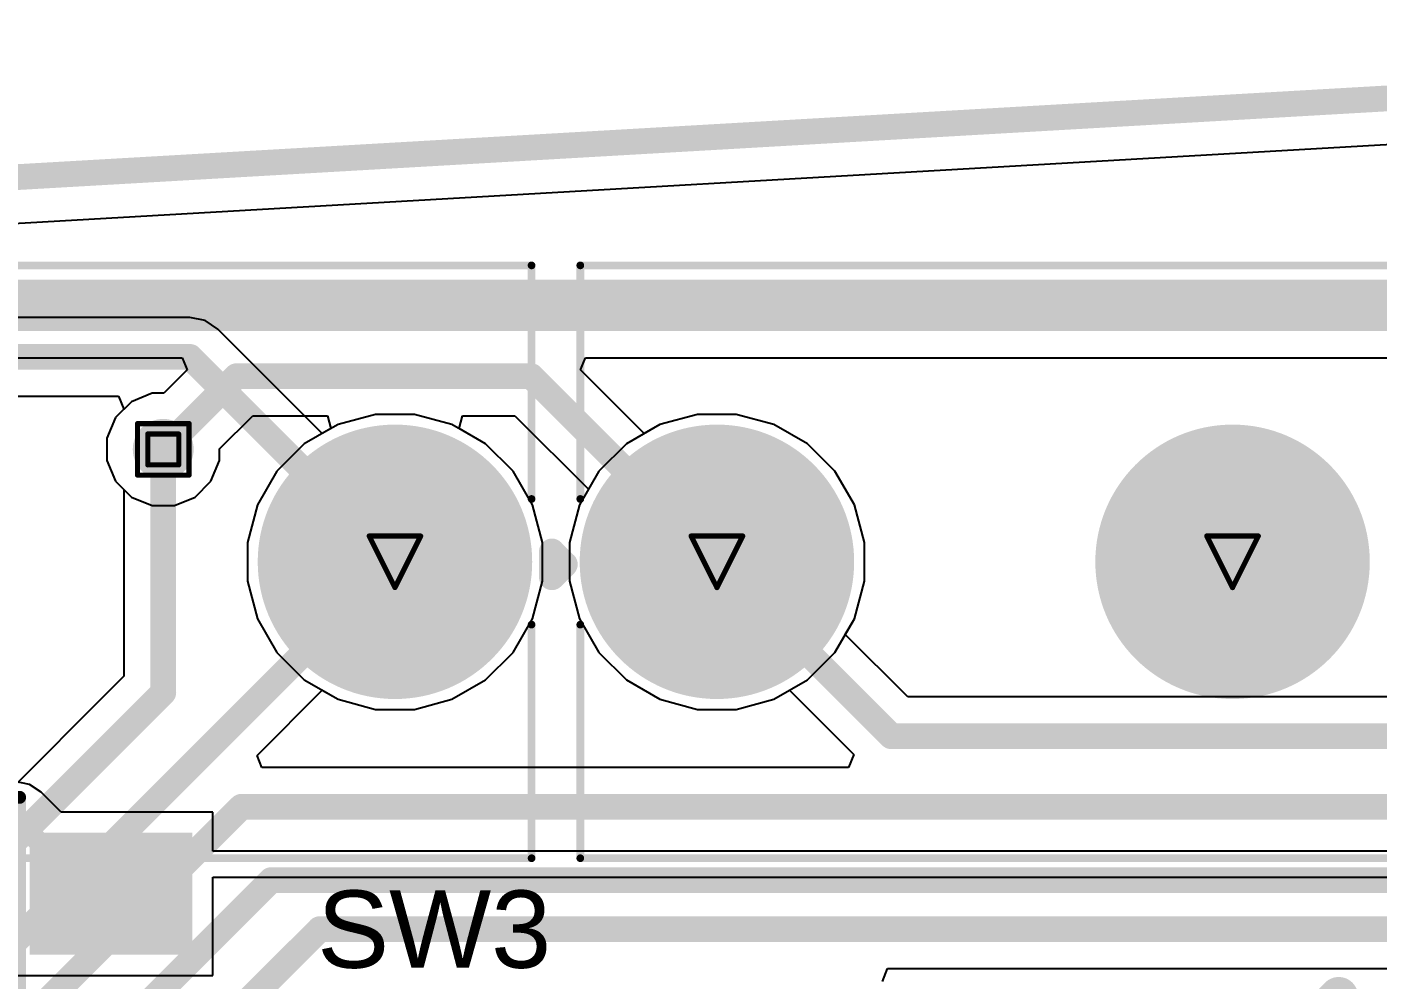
# Model space of a CAD drawing. Header units: inches. Extents: x 0 to 355, y -10 to 78.
# Drawn here: x 40.64 to 53.95, y 30.11 to 39.5 of the extents above; entities that cross this region are included whole.
import ezdxf

# ---------------------------------------------------------------- set-up
doc = ezdxf.new("R2010")
doc.units = ezdxf.units.IN
for name, color, linetype in [('Board Outline', 216, 'Continuous'), ('Bottom Layer', 5, 'Continuous'), ('Bottom Overlay', 54, 'Continuous'), ('Bottom Paste', 16, 'Continuous'), ('Bottom Solder', 6, 'Continuous'), ('Drill Drawing', 1, 'Continuous'), ('Multi-Layer', 9, 'Continuous'), ('Pad Holes', 156, 'Continuous'), ('Top Layer', 1, 'Continuous'), ('Top Overlay', 2, 'Continuous'), ('Top Solder', 216, 'Continuous'), ('Via Holes', 16, 'Continuous')]:
    doc.layers.add(name, color=color, linetype=linetype)
doc.styles.add('Arial', font='', dxfattribs={"height": 0.2})
doc.styles.get('Arial').set_extended_font_data('Arial')

# ---------------------------------------------------------------- blocks, each defined once
blk = doc.blocks.new('GT_TS090C_H031_L5_B_25')
at = {"layer": 'Bottom Layer'}
for points in [[(-4.75, 2.8), (-3.25, 2.8), (-3.25, 1.7), (-4.75, 1.7)], [(3.25, 2.8), (4.75, 2.8), (4.75, 1.7), (3.25, 1.7)], [(-4.75, -1.7), (-3.25, -1.7), (-3.25, -2.8), (-4.75, -2.8)], [(3.25, -1.7), (4.75, -1.7), (4.75, -2.8), (3.25, -2.8)]]:
    blk.add_hatch(color=5, dxfattribs=at).paths.add_polyline_path(points)
at = {"layer": 'Bottom Paste'}
for points in [[(-4.75, 2.8), (-3.25, 2.8), (-3.25, 1.7), (-4.75, 1.7)], [(3.25, 2.8), (4.75, 2.8), (4.75, 1.7), (3.25, 1.7)], [(-4.75, -1.7), (-3.25, -1.7), (-3.25, -2.8), (-4.75, -2.8)], [(3.25, -1.7), (4.75, -1.7), (4.75, -2.8), (3.25, -2.8)]]:
    blk.add_hatch(color=16, dxfattribs=at).paths.add_polyline_path(points)
at = {"layer": 'Bottom Solder'}
for points in [[(-4.801, 2.851), (-3.199, 2.851), (-3.199, 1.649), (-4.801, 1.649)], [(3.199, 2.851), (4.801, 2.851), (4.801, 1.649), (3.199, 1.649)], [(-4.801, -1.649), (-3.199, -1.649), (-3.199, -2.851), (-4.801, -2.851)], [(3.199, -1.649), (4.801, -1.649), (4.801, -2.851), (3.199, -2.851)]]:
    blk.add_hatch(color=6, dxfattribs=at).paths.add_polyline_path(points)
at = {"layer": 'Bottom Overlay'}
for points in [[(-3.1, 3.2, 0.127, 0.127, 0), (-3.1, -3.2, 0.127, 0.127, 0)], [(3, 3.2, 0.127, 0.127, 0), (-3.1, 3.2, 0.127, 0.127, 0)], [(3, 3.2, 0.127, 0.127, 0), (3, -3.2, 0.127, 0.127, 0)], [(3, -3.2, 0.127, 0.127, 0), (-3.1, -3.2, 0.127, 0.127, 0)]]:
    blk.add_lwpolyline(points, format="xyseb", dxfattribs=at)
for points in [[(-3.132, 3.2, 0.0635, 0.0635, 1), (-3.068, 3.2, 0.0635, 0.0635, 1)], [(-3.132, 3.2, 0.0635, 0.0635, 1), (-3.068, 3.2, 0.0635, 0.0635, 1)], [(2.968, 3.2, 0.0635, 0.0635, 1), (3.032, 3.2, 0.0635, 0.0635, 1)], [(2.968, 3.2, 0.0635, 0.0635, 1), (3.032, 3.2, 0.0635, 0.0635, 1)], [(1.3, 0, 0.254, 0.254, 1), (-1.3, 0, 0.254, 0.254, 1)], [(-1.363, 0, 0.127, 0.127, 1), (-1.236, 0, 0.127, 0.127, 1)], [(1.237, 0, 0.127, 0.127, 1), (1.364, 0, 0.127, 0.127, 1)], [(-3.132, -3.2, 0.0635, 0.0635, 1), (-3.068, -3.2, 0.0635, 0.0635, 1)], [(-3.132, -3.2, 0.0635, 0.0635, 1), (-3.068, -3.2, 0.0635, 0.0635, 1)], [(2.968, -3.2, 0.0635, 0.0635, 1), (3.032, -3.2, 0.0635, 0.0635, 1)], [(2.968, -3.2, 0.0635, 0.0635, 1), (3.032, -3.2, 0.0635, 0.0635, 1)]]:
    blk.add_lwpolyline(points, format="xyseb", close=True, dxfattribs=at)
blk = doc.blocks.new('KAILH_GM_8_0_28')
at = {"layer": 'Bottom Layer'}
h = blk.add_hatch(color=5, dxfattribs=at)
edge = h.paths.add_edge_path()
edge.add_arc((-5.08, 0), 1.25, 0, 360)
h = blk.add_hatch(color=5, dxfattribs=at)
edge = h.paths.add_edge_path()
edge.add_arc((0, 0), 1.25, 0, 360)
h = blk.add_hatch(color=5, dxfattribs=at)
edge = h.paths.add_edge_path()
edge.add_arc((5.08, 0), 1.25, 0, 360)
at = {"layer": 'Bottom Solder'}
h = blk.add_hatch(color=6, dxfattribs=at)
edge = h.paths.add_edge_path()
edge.add_arc((-5.08, 0), 1.352, 0, 360)
h = blk.add_hatch(color=6, dxfattribs=at)
edge = h.paths.add_edge_path()
edge.add_arc((0, 0), 1.352, 0, 360)
h = blk.add_hatch(color=6, dxfattribs=at)
edge = h.paths.add_edge_path()
edge.add_arc((5.08, 0), 1.352, 0, 360)
at = {"layer": 'Multi-Layer'}
h = blk.add_hatch(color=9, dxfattribs=at)
edge = h.paths.add_edge_path()
edge.add_arc((-5.08, 0), 1.25, 0, 360)
h = blk.add_hatch(color=9, dxfattribs=at)
edge = h.paths.add_edge_path()
edge.add_arc((0, 0), 1.25, 0, 360)
h = blk.add_hatch(color=9, dxfattribs=at)
edge = h.paths.add_edge_path()
edge.add_arc((5.08, 0), 1.25, 0, 360)
at = {"layer": 'Pad Holes'}
h = blk.add_hatch(color=7, dxfattribs=at)
edge = h.paths.add_edge_path()
edge.add_arc((-5.08, 0), 0.575, 0, 360)
h = blk.add_hatch(color=7, dxfattribs=at)
edge = h.paths.add_edge_path()
edge.add_arc((0, 0), 0.575, 0, 360)
h = blk.add_hatch(color=7, dxfattribs=at)
edge = h.paths.add_edge_path()
edge.add_arc((5.08, 0), 0.575, 0, 360)
at = {"layer": 'Top Layer'}
h = blk.add_hatch(color=1, dxfattribs=at)
edge = h.paths.add_edge_path()
edge.add_arc((-5.08, 0), 1.25, 0, 360)
h = blk.add_hatch(color=1, dxfattribs=at)
edge = h.paths.add_edge_path()
edge.add_arc((0, 0), 1.25, 0, 360)
h = blk.add_hatch(color=1, dxfattribs=at)
edge = h.paths.add_edge_path()
edge.add_arc((5.08, 0), 1.25, 0, 360)
at = {"layer": 'Top Solder'}
h = blk.add_hatch(color=216, dxfattribs=at)
edge = h.paths.add_edge_path()
edge.add_arc((-5.08, 0), 1.352, 0, 360)
h = blk.add_hatch(color=216, dxfattribs=at)
edge = h.paths.add_edge_path()
edge.add_arc((0, 0), 1.352, 0, 360)
h = blk.add_hatch(color=216, dxfattribs=at)
edge = h.paths.add_edge_path()
edge.add_arc((5.08, 0), 1.352, 0, 360)
at = {"layer": 'Top Overlay'}
for points in [[(-6.426, 0.619, 0.0762, 0.0762, 0), (-6.426, 2.921, 0.0762, 0.0762, 0)], [(-6.426, 2.921, 0.0762, 0.0762, 0), (6.426, 2.921, 0.0762, 0.0762, 0)], [(6.426, 0.619, 0.0762, 0.0762, 0), (6.426, 2.921, 0.0762, 0.0762, 0)], [(-6.706, 0.102, 0.254, 0.254, 0), (-6.579, -0.025, 0.254, 0.254, 0)], [(-6.706, -0.152, 0.254, 0.254, 0), (-6.706, 0.102, 0.254, 0.254, 0)], [(-6.706, -0.152, 0.254, 0.254, 0), (-6.579, -0.025, 0.254, 0.254, 0)], [(-6.426, -2.921, 0.0762, 0.0762, 0), (-6.426, -0.619, 0.0762, 0.0762, 0)], [(6.426, -2.921, 0.0762, 0.0762, 0), (6.426, -0.619, 0.0762, 0.0762, 0)], [(-6.426, -2.921, 0.0762, 0.0762, 0), (6.426, -2.921, 0.0762, 0.0762, 0)]]:
    blk.add_lwpolyline(points, format="xyseb", dxfattribs=at)
for points in [[(-6.445, 2.921, 0.0381, 0.0381, 1), (-6.407, 2.921, 0.0381, 0.0381, 1)], [(-6.445, 2.921, 0.0381, 0.0381, 1), (-6.407, 2.921, 0.0381, 0.0381, 1)], [(6.407, 2.921, 0.0381, 0.0381, 1), (6.445, 2.921, 0.0381, 0.0381, 1)], [(6.407, 2.921, 0.0381, 0.0381, 1), (6.445, 2.921, 0.0381, 0.0381, 1)], [(-6.445, 0.619, 0.0381, 0.0381, 1), (-6.407, 0.619, 0.0381, 0.0381, 1)], [(6.407, 0.619, 0.0381, 0.0381, 1), (6.445, 0.619, 0.0381, 0.0381, 1)], [(-6.769, 0.102, 0.127, 0.127, 1), (-6.642, 0.102, 0.127, 0.127, 1)], [(-6.769, 0.102, 0.127, 0.127, 1), (-6.642, 0.102, 0.127, 0.127, 1)], [(-6.642, -0.025, 0.127, 0.127, 1), (-6.515, -0.025, 0.127, 0.127, 1)], [(-6.642, -0.025, 0.127, 0.127, 1), (-6.515, -0.025, 0.127, 0.127, 1)], [(-6.769, -0.152, 0.127, 0.127, 1), (-6.642, -0.152, 0.127, 0.127, 1)], [(-6.769, -0.152, 0.127, 0.127, 1), (-6.642, -0.152, 0.127, 0.127, 1)], [(-6.445, -0.619, 0.0381, 0.0381, 1), (-6.407, -0.619, 0.0381, 0.0381, 1)], [(6.407, -0.619, 0.0381, 0.0381, 1), (6.445, -0.619, 0.0381, 0.0381, 1)], [(-6.445, -2.921, 0.0381, 0.0381, 1), (-6.407, -2.921, 0.0381, 0.0381, 1)], [(-6.445, -2.921, 0.0381, 0.0381, 1), (-6.407, -2.921, 0.0381, 0.0381, 1)], [(6.407, -2.921, 0.0381, 0.0381, 1), (6.445, -2.921, 0.0381, 0.0381, 1)], [(6.407, -2.921, 0.0381, 0.0381, 1), (6.445, -2.921, 0.0381, 0.0381, 1)]]:
    blk.add_lwpolyline(points, format="xyseb", close=True, dxfattribs=at)
blk = doc.blocks.new('KAILH_GM_8_0_30')
at = {"layer": 'Bottom Layer'}
h = blk.add_hatch(color=5, dxfattribs=at)
edge = h.paths.add_edge_path()
edge.add_arc((-5.08, 0), 1.25, 0, 360)
h = blk.add_hatch(color=5, dxfattribs=at)
edge = h.paths.add_edge_path()
edge.add_arc((0, 0), 1.25, 0, 360)
h = blk.add_hatch(color=5, dxfattribs=at)
edge = h.paths.add_edge_path()
edge.add_arc((5.08, 0), 1.25, 0, 360)
at = {"layer": 'Bottom Solder'}
h = blk.add_hatch(color=6, dxfattribs=at)
edge = h.paths.add_edge_path()
edge.add_arc((-5.08, 0), 1.352, 0, 360)
h = blk.add_hatch(color=6, dxfattribs=at)
edge = h.paths.add_edge_path()
edge.add_arc((0, 0), 1.352, 0, 360)
h = blk.add_hatch(color=6, dxfattribs=at)
edge = h.paths.add_edge_path()
edge.add_arc((5.08, 0), 1.352, 0, 360)
at = {"layer": 'Multi-Layer'}
h = blk.add_hatch(color=9, dxfattribs=at)
edge = h.paths.add_edge_path()
edge.add_arc((-5.08, 0), 1.25, 0, 360)
h = blk.add_hatch(color=9, dxfattribs=at)
edge = h.paths.add_edge_path()
edge.add_arc((0, 0), 1.25, 0, 360)
h = blk.add_hatch(color=9, dxfattribs=at)
edge = h.paths.add_edge_path()
edge.add_arc((5.08, 0), 1.25, 0, 360)
at = {"layer": 'Pad Holes'}
h = blk.add_hatch(color=7, dxfattribs=at)
edge = h.paths.add_edge_path()
edge.add_arc((-5.08, 0), 0.575, 0, 360)
h = blk.add_hatch(color=7, dxfattribs=at)
edge = h.paths.add_edge_path()
edge.add_arc((0, 0), 0.575, 0, 360)
h = blk.add_hatch(color=7, dxfattribs=at)
edge = h.paths.add_edge_path()
edge.add_arc((5.08, 0), 0.575, 0, 360)
at = {"layer": 'Top Layer'}
h = blk.add_hatch(color=1, dxfattribs=at)
edge = h.paths.add_edge_path()
edge.add_arc((-5.08, 0), 1.25, 0, 360)
h = blk.add_hatch(color=1, dxfattribs=at)
edge = h.paths.add_edge_path()
edge.add_arc((0, 0), 1.25, 0, 360)
h = blk.add_hatch(color=1, dxfattribs=at)
edge = h.paths.add_edge_path()
edge.add_arc((5.08, 0), 1.25, 0, 360)
at = {"layer": 'Top Solder'}
h = blk.add_hatch(color=216, dxfattribs=at)
edge = h.paths.add_edge_path()
edge.add_arc((-5.08, 0), 1.352, 0, 360)
h = blk.add_hatch(color=216, dxfattribs=at)
edge = h.paths.add_edge_path()
edge.add_arc((0, 0), 1.352, 0, 360)
h = blk.add_hatch(color=216, dxfattribs=at)
edge = h.paths.add_edge_path()
edge.add_arc((5.08, 0), 1.352, 0, 360)
at = {"layer": 'Top Overlay'}
for points in [[(-6.426, 0.619, 0.0762, 0.0762, 0), (-6.426, 2.921, 0.0762, 0.0762, 0)], [(-6.426, 2.921, 0.0762, 0.0762, 0), (6.426, 2.921, 0.0762, 0.0762, 0)], [(6.426, 0.619, 0.0762, 0.0762, 0), (6.426, 2.921, 0.0762, 0.0762, 0)], [(-6.706, 0.102, 0.254, 0.254, 0), (-6.579, -0.025, 0.254, 0.254, 0)], [(-6.706, -0.152, 0.254, 0.254, 0), (-6.706, 0.102, 0.254, 0.254, 0)], [(-6.706, -0.152, 0.254, 0.254, 0), (-6.579, -0.025, 0.254, 0.254, 0)], [(-6.426, -2.921, 0.0762, 0.0762, 0), (-6.426, -0.619, 0.0762, 0.0762, 0)], [(6.426, -2.921, 0.0762, 0.0762, 0), (6.426, -0.619, 0.0762, 0.0762, 0)], [(-6.426, -2.921, 0.0762, 0.0762, 0), (6.426, -2.921, 0.0762, 0.0762, 0)]]:
    blk.add_lwpolyline(points, format="xyseb", dxfattribs=at)
for points in [[(-6.445, 2.921, 0.0381, 0.0381, 1), (-6.407, 2.921, 0.0381, 0.0381, 1)], [(-6.445, 2.921, 0.0381, 0.0381, 1), (-6.407, 2.921, 0.0381, 0.0381, 1)], [(6.407, 2.921, 0.0381, 0.0381, 1), (6.445, 2.921, 0.0381, 0.0381, 1)], [(6.407, 2.921, 0.0381, 0.0381, 1), (6.445, 2.921, 0.0381, 0.0381, 1)], [(-6.445, 0.619, 0.0381, 0.0381, 1), (-6.407, 0.619, 0.0381, 0.0381, 1)], [(6.407, 0.619, 0.0381, 0.0381, 1), (6.445, 0.619, 0.0381, 0.0381, 1)], [(-6.769, 0.102, 0.127, 0.127, 1), (-6.642, 0.102, 0.127, 0.127, 1)], [(-6.769, 0.102, 0.127, 0.127, 1), (-6.642, 0.102, 0.127, 0.127, 1)], [(-6.642, -0.025, 0.127, 0.127, 1), (-6.515, -0.025, 0.127, 0.127, 1)], [(-6.642, -0.025, 0.127, 0.127, 1), (-6.515, -0.025, 0.127, 0.127, 1)], [(-6.769, -0.152, 0.127, 0.127, 1), (-6.642, -0.152, 0.127, 0.127, 1)], [(-6.769, -0.152, 0.127, 0.127, 1), (-6.642, -0.152, 0.127, 0.127, 1)], [(-6.445, -0.619, 0.0381, 0.0381, 1), (-6.407, -0.619, 0.0381, 0.0381, 1)], [(6.407, -0.619, 0.0381, 0.0381, 1), (6.445, -0.619, 0.0381, 0.0381, 1)], [(-6.445, -2.921, 0.0381, 0.0381, 1), (-6.407, -2.921, 0.0381, 0.0381, 1)], [(-6.445, -2.921, 0.0381, 0.0381, 1), (-6.407, -2.921, 0.0381, 0.0381, 1)], [(6.407, -2.921, 0.0381, 0.0381, 1), (6.445, -2.921, 0.0381, 0.0381, 1)], [(6.407, -2.921, 0.0381, 0.0381, 1), (6.445, -2.921, 0.0381, 0.0381, 1)]]:
    blk.add_lwpolyline(points, format="xyseb", close=True, dxfattribs=at)

msp = doc.modelspace()

# ---------------------------------------------------------------- hatches: boundary and pattern name
at = {"layer": 'Bottom Layer'}
h = msp.add_hatch(color=5, dxfattribs=at)
edge = h.paths.add_edge_path()
edge.add_arc((41.986, 35.335), 0.3, 0, 360)
at = {"layer": 'Top Layer'}
h = msp.add_hatch(color=1, dxfattribs=at)
edge = h.paths.add_edge_path()
edge.add_arc((41.986, 35.335), 0.3, 0, 360)
at = {"layer": 'Via Holes'}
h = msp.add_hatch(color=7, dxfattribs=at)
edge = h.paths.add_edge_path()
edge.add_arc((41.986, 35.335), 0.15, 0, 360)

# ---------------------------------------------------------------- linework, layer by layer
at = {"layer": 'Board Outline'}
msp.add_lwpolyline([(0, 35.687, 0.254, 0.254, 0), (64.072, 39.37, 0.254, 0.254, 0)], format="xyseb", dxfattribs=at)
at = {"layer": 'Bottom Layer'}
for p, q in [((35, 36.236), (42.172, 36.236)), ((42.172, 36.236), (42.221, 36.119)), ((46.098, 36.119), (46.147, 36.236)), ((46.147, 36.236), (71.212, 36.236)), ((42.221, 36.119), (41.991, 35.889)), ((46.725, 35.491), (46.098, 36.119)), ((41.672, 35.804), (41.517, 35.648)), ((41.876, 35.889), (41.672, 35.804)), ((41.991, 35.889), (41.876, 35.889)), ((47.25, 35.68), (46.88, 35.581)), ((47.632, 35.68), (47.25, 35.68)), ((48.002, 35.581), (47.632, 35.68)), ((41.517, 35.648), (41.432, 35.445)), ((42.54, 35.339), (42.868, 35.667)), ((42.868, 35.667), (43.603, 35.667)), ((43.638, 35.54), (43.376, 35.389)), ((43.603, 35.667), (43.638, 35.54)), ((44.9, 35.54), (44.934, 35.667)), ((45.161, 35.389), (44.9, 35.54)), ((44.934, 35.667), (45.451, 35.667)), ((45.451, 35.667), (46.176, 34.942)), ((46.88, 35.581), (46.725, 35.491)), ((48.333, 35.389), (48.002, 35.581)), ((41.432, 35.445), (41.432, 35.224)), ((42.54, 35.224), (42.54, 35.339)), ((43.376, 35.389), (43.106, 35.119)), ((45.432, 35.119), (45.161, 35.389)), ((48.604, 35.119), (48.333, 35.389)), ((41.432, 35.224), (41.517, 35.021)), ((42.456, 35.021), (42.54, 35.224)), ((41.517, 35.021), (41.672, 34.865)), ((42.3, 34.865), (42.456, 35.021)), ((43.106, 35.119), (42.915, 34.787)), ((45.623, 34.787), (45.432, 35.119)), ((48.795, 34.787), (48.604, 35.119)), ((46.176, 34.942), (46.087, 34.787)), ((41.672, 34.865), (41.876, 34.781)), ((41.876, 34.781), (42.096, 34.781)), ((42.096, 34.781), (42.3, 34.865)), ((42.915, 34.787), (42.816, 34.418)), ((45.722, 34.418), (45.623, 34.787)), ((46.087, 34.787), (45.988, 34.418)), ((48.894, 34.418), (48.795, 34.787)), ((42.816, 34.418), (42.816, 34.035)), ((45.722, 34.035), (45.722, 34.418)), ((45.988, 34.418), (45.988, 34.035)), ((48.894, 34.035), (48.894, 34.418)), ((42.816, 34.035), (42.915, 33.666)), ((45.623, 33.666), (45.722, 34.035)), ((45.988, 34.035), (46.087, 33.666)), ((48.795, 33.666), (48.894, 34.035)), ((42.915, 33.666), (43.106, 33.334)), ((45.432, 33.334), (45.623, 33.666)), ((46.087, 33.666), (46.278, 33.334)), ((48.604, 33.334), (48.795, 33.666)), ((43.106, 33.334), (43.376, 33.064)), ((45.161, 33.064), (45.432, 33.334)), ((46.278, 33.334), (46.549, 33.064)), ((48.333, 33.064), (48.604, 33.334)), ((43.376, 33.064), (43.708, 32.872)), ((44.83, 32.872), (45.161, 33.064)), ((46.549, 33.064), (46.88, 32.872)), ((48.002, 32.872), (48.333, 33.064)), ((43.708, 32.872), (44.077, 32.773)), ((44.077, 32.773), (44.46, 32.773)), ((44.46, 32.773), (44.83, 32.872)), ((46.88, 32.872), (47.25, 32.773)), ((47.25, 32.773), (47.632, 32.773)), ((47.632, 32.773), (48.002, 32.872)), ((40.667, 32.034), (40.528, 32.062)), ((40.785, 31.956), (40.667, 32.034)), ((40.98, 31.76), (40.785, 31.956)), ((42.475, 31.76), (40.98, 31.76)), ((42.475, 31.377), (42.475, 31.76)), ((45.496, 31.377), (42.475, 31.377)), ((61.23, 31.377), (45.496, 31.377)), ((42.475, 30.152), (42.475, 31.118)), ((42.475, 31.118), (45.496, 31.118)), ((45.496, 31.118), (61.23, 31.118)), ((40.467, 30.152), (42.475, 30.152))]:
    msp.add_line(p, q, dxfattribs=at)
for points in [[(34.993, 36.754, 0.508, 0.508, 0), (71.427, 36.754, 0.508, 0.508, 0)], [(41.986, 35.335, 0.254, 0.254, 0), (42.707, 36.056, 0.254, 0.254, 0)], [(42.707, 36.056, 0.254, 0.254, 0), (45.612, 36.056, 0.254, 0.254, 0)], [(45.612, 36.056, 0.254, 0.254, 0), (47.441, 34.227, 0.254, 0.254, 0)], [(40.528, 31.699, 0.203, 0.203, 0), (41.271, 30.956, 0.203, 0.203, 0)], [(41.271, 30.956, 0.203, 0.203, 0), (41.471, 30.956, 0.203, 0.203, 0)], [(52.388, 28.766, 0.381, 0.381, 0), (53.567, 29.945, 0.381, 0.381, 0)]]:
    msp.add_lwpolyline(points, format="xyseb", dxfattribs=at)
for points in [[(42.644, 36.056, 0.127, 0.127, 1), (42.771, 36.056, 0.127, 0.127, 1)], [(42.644, 36.056, 0.127, 0.127, 1), (42.771, 36.056, 0.127, 0.127, 1)], [(45.548, 36.056, 0.127, 0.127, 1), (45.675, 36.056, 0.127, 0.127, 1)], [(45.548, 36.056, 0.127, 0.127, 1), (45.675, 36.056, 0.127, 0.127, 1)], [(41.923, 35.335, 0.127, 0.127, 1), (42.05, 35.335, 0.127, 0.127, 1)], [(47.377, 34.227, 0.127, 0.127, 1), (47.504, 34.227, 0.127, 0.127, 1)], [(41.22, 30.956, 0.102, 0.102, 1), (41.322, 30.956, 0.102, 0.102, 1)], [(41.22, 30.956, 0.102, 0.102, 1), (41.322, 30.956, 0.102, 0.102, 1)], [(41.42, 30.956, 0.102, 0.102, 1), (41.522, 30.956, 0.102, 0.102, 1)], [(53.472, 29.945, 0.191, 0.191, 1), (53.662, 29.945, 0.191, 0.191, 1)]]:
    msp.add_lwpolyline(points, format="xyseb", close=True, dxfattribs=at)
at = {"layer": 'Drill Drawing'}
for points in [[(41.732, 35.589, 0.0508, 0.0508, 0), (42.24, 35.589, 0.0508, 0.0508, 0)], [(41.732, 35.081, 0.0508, 0.0508, 0), (41.732, 35.589, 0.0508, 0.0508, 0)], [(42.24, 35.081, 0.0508, 0.0508, 0), (42.24, 35.589, 0.0508, 0.0508, 0)], [(41.834, 35.487, 0.0508, 0.0508, 0), (42.139, 35.487, 0.0508, 0.0508, 0)], [(41.834, 35.182, 0.0508, 0.0508, 0), (41.834, 35.487, 0.0508, 0.0508, 0)], [(42.139, 35.182, 0.0508, 0.0508, 0), (42.139, 35.487, 0.0508, 0.0508, 0)], [(41.834, 35.182, 0.0508, 0.0508, 0), (42.139, 35.182, 0.0508, 0.0508, 0)], [(41.732, 35.081, 0.0508, 0.0508, 0), (42.24, 35.081, 0.0508, 0.0508, 0)], [(44.015, 34.481, 0.0508, 0.0508, 0), (44.523, 34.481, 0.0508, 0.0508, 0)], [(44.015, 34.481, 0.0508, 0.0508, 0), (44.269, 33.973, 0.0508, 0.0508, 0)], [(44.269, 33.973, 0.0508, 0.0508, 0), (44.523, 34.481, 0.0508, 0.0508, 0)], [(47.187, 34.481, 0.0508, 0.0508, 0), (47.695, 34.481, 0.0508, 0.0508, 0)], [(47.187, 34.481, 0.0508, 0.0508, 0), (47.441, 33.973, 0.0508, 0.0508, 0)], [(47.441, 33.973, 0.0508, 0.0508, 0), (47.695, 34.481, 0.0508, 0.0508, 0)], [(52.267, 34.481, 0.0508, 0.0508, 0), (52.775, 34.481, 0.0508, 0.0508, 0)], [(52.267, 34.481, 0.0508, 0.0508, 0), (52.521, 33.973, 0.0508, 0.0508, 0)], [(52.521, 33.973, 0.0508, 0.0508, 0), (52.775, 34.481, 0.0508, 0.0508, 0)]]:
    msp.add_lwpolyline(points, format="xyseb", dxfattribs=at)
for points in [[(41.72, 35.589, 0.0254, 0.0254, 1), (41.745, 35.589, 0.0254, 0.0254, 1)], [(41.72, 35.589, 0.0254, 0.0254, 1), (41.745, 35.589, 0.0254, 0.0254, 1)], [(42.228, 35.589, 0.0254, 0.0254, 1), (42.253, 35.589, 0.0254, 0.0254, 1)], [(42.228, 35.589, 0.0254, 0.0254, 1), (42.253, 35.589, 0.0254, 0.0254, 1)], [(41.821, 35.487, 0.0254, 0.0254, 1), (41.847, 35.487, 0.0254, 0.0254, 1)], [(41.821, 35.487, 0.0254, 0.0254, 1), (41.847, 35.487, 0.0254, 0.0254, 1)], [(42.126, 35.487, 0.0254, 0.0254, 1), (42.151, 35.487, 0.0254, 0.0254, 1)], [(42.126, 35.487, 0.0254, 0.0254, 1), (42.151, 35.487, 0.0254, 0.0254, 1)], [(41.821, 35.182, 0.0254, 0.0254, 1), (41.847, 35.182, 0.0254, 0.0254, 1)], [(41.821, 35.182, 0.0254, 0.0254, 1), (41.847, 35.182, 0.0254, 0.0254, 1)], [(42.126, 35.182, 0.0254, 0.0254, 1), (42.151, 35.182, 0.0254, 0.0254, 1)], [(42.126, 35.182, 0.0254, 0.0254, 1), (42.151, 35.182, 0.0254, 0.0254, 1)], [(41.72, 35.081, 0.0254, 0.0254, 1), (41.745, 35.081, 0.0254, 0.0254, 1)], [(41.72, 35.081, 0.0254, 0.0254, 1), (41.745, 35.081, 0.0254, 0.0254, 1)], [(42.228, 35.081, 0.0254, 0.0254, 1), (42.253, 35.081, 0.0254, 0.0254, 1)], [(42.228, 35.081, 0.0254, 0.0254, 1), (42.253, 35.081, 0.0254, 0.0254, 1)], [(44.002, 34.481, 0.0254, 0.0254, 1), (44.027, 34.481, 0.0254, 0.0254, 1)], [(44.002, 34.481, 0.0254, 0.0254, 1), (44.027, 34.481, 0.0254, 0.0254, 1)], [(44.51, 34.481, 0.0254, 0.0254, 1), (44.535, 34.481, 0.0254, 0.0254, 1)], [(44.51, 34.481, 0.0254, 0.0254, 1), (44.535, 34.481, 0.0254, 0.0254, 1)], [(47.174, 34.481, 0.0254, 0.0254, 1), (47.2, 34.481, 0.0254, 0.0254, 1)], [(47.174, 34.481, 0.0254, 0.0254, 1), (47.2, 34.481, 0.0254, 0.0254, 1)], [(47.682, 34.481, 0.0254, 0.0254, 1), (47.708, 34.481, 0.0254, 0.0254, 1)], [(47.682, 34.481, 0.0254, 0.0254, 1), (47.708, 34.481, 0.0254, 0.0254, 1)], [(52.254, 34.481, 0.0254, 0.0254, 1), (52.28, 34.481, 0.0254, 0.0254, 1)], [(52.254, 34.481, 0.0254, 0.0254, 1), (52.28, 34.481, 0.0254, 0.0254, 1)], [(52.762, 34.481, 0.0254, 0.0254, 1), (52.788, 34.481, 0.0254, 0.0254, 1)], [(52.762, 34.481, 0.0254, 0.0254, 1), (52.788, 34.481, 0.0254, 0.0254, 1)], [(44.256, 33.973, 0.0254, 0.0254, 1), (44.281, 33.973, 0.0254, 0.0254, 1)], [(44.256, 33.973, 0.0254, 0.0254, 1), (44.281, 33.973, 0.0254, 0.0254, 1)], [(47.428, 33.973, 0.0254, 0.0254, 1), (47.454, 33.973, 0.0254, 0.0254, 1)], [(47.428, 33.973, 0.0254, 0.0254, 1), (47.454, 33.973, 0.0254, 0.0254, 1)], [(52.508, 33.973, 0.0254, 0.0254, 1), (52.534, 33.973, 0.0254, 0.0254, 1)], [(52.508, 33.973, 0.0254, 0.0254, 1), (52.534, 33.973, 0.0254, 0.0254, 1)]]:
    msp.add_lwpolyline(points, format="xyseb", close=True, dxfattribs=at)
at = {"layer": 'Top Layer'}
for p, q in [((23.425, 36.575), (57.829, 38.558)), ((42.249, 36.635), (36.128, 36.635)), ((42.398, 36.605), (42.249, 36.635)), ((42.524, 36.521), (42.398, 36.605)), ((43.553, 35.491), (42.524, 36.521)), ((36.289, 35.858), (41.546, 35.858)), ((41.546, 35.858), (41.599, 35.731)), ((41.599, 35.731), (41.517, 35.648)), ((44.077, 35.68), (43.708, 35.581)), ((44.46, 35.68), (44.077, 35.68)), ((44.83, 35.581), (44.46, 35.68)), ((47.25, 35.68), (46.88, 35.581)), ((47.632, 35.68), (47.25, 35.68)), ((48.002, 35.581), (47.632, 35.68)), ((41.517, 35.648), (41.432, 35.445)), ((43.708, 35.581), (43.553, 35.491)), ((45.161, 35.389), (44.83, 35.581)), ((46.88, 35.581), (46.549, 35.389)), ((48.333, 35.389), (48.002, 35.581)), ((41.432, 35.445), (41.432, 35.224)), ((45.432, 35.119), (45.161, 35.389)), ((46.549, 35.389), (46.278, 35.119)), ((48.604, 35.119), (48.333, 35.389)), ((41.432, 35.224), (41.517, 35.021)), ((41.517, 35.021), (41.598, 34.94)), ((45.623, 34.787), (45.432, 35.119)), ((46.278, 35.119), (46.087, 34.787)), ((48.795, 34.787), (48.604, 35.119)), ((41.598, 34.94), (41.598, 33.099)), ((45.722, 34.418), (45.623, 34.787)), ((46.087, 34.787), (45.988, 34.418)), ((48.894, 34.418), (48.795, 34.787)), ((45.722, 34.035), (45.722, 34.418)), ((45.988, 34.418), (45.988, 34.035)), ((48.894, 34.035), (48.894, 34.418)), ((45.623, 33.666), (45.722, 34.035)), ((45.988, 34.035), (46.087, 33.666)), ((48.795, 33.666), (48.894, 34.035)), ((45.432, 33.334), (45.623, 33.666)), ((46.087, 33.666), (46.278, 33.334)), ((48.706, 33.511), (48.795, 33.666)), ((49.321, 32.896), (48.706, 33.511)), ((45.161, 33.064), (45.432, 33.334)), ((46.278, 33.334), (46.549, 33.064)), ((41.598, 33.099), (39.098, 30.599)), ((44.83, 32.872), (45.161, 33.064)), ((46.549, 33.064), (46.88, 32.872)), ((42.91, 32.319), (43.553, 32.962)), ((43.553, 32.962), (43.708, 32.872)), ((48.002, 32.872), (48.156, 32.962)), ((48.156, 32.962), (48.79, 32.328)), ((55.721, 32.896), (49.321, 32.896)), ((43.708, 32.872), (44.077, 32.773)), ((44.077, 32.773), (44.46, 32.773)), ((44.46, 32.773), (44.83, 32.872)), ((46.88, 32.872), (47.25, 32.773)), ((47.25, 32.773), (47.632, 32.773)), ((47.632, 32.773), (48.002, 32.872)), ((42.959, 32.201), (42.91, 32.319)), ((48.79, 32.328), (48.737, 32.201)), ((48.737, 32.201), (42.959, 32.201)), ((49.071, 30.092), (49.123, 30.219)), ((49.123, 30.219), (60.897, 30.219))]:
    msp.add_line(p, q, dxfattribs=at)
for points in [[(36.128, 36.246, 0.254, 0.254, 0), (42.249, 36.246, 0.254, 0.254, 0)], [(42.249, 36.246, 0.254, 0.254, 0), (44.269, 34.227, 0.254, 0.254, 0)], [(41.986, 32.938, 0.254, 0.254, 0), (41.986, 35.335, 0.254, 0.254, 0)], [(39.869, 29.826, 0.254, 0.254, 0), (44.269, 34.227, 0.254, 0.254, 0)], [(47.441, 34.227, 0.254, 0.254, 0), (49.16, 32.508, 0.254, 0.254, 0)], [(39.373, 30.324, 0.254, 0.254, 0), (41.986, 32.938, 0.254, 0.254, 0)], [(49.16, 32.508, 0.254, 0.254, 0), (55.882, 32.508, 0.254, 0.254, 0)], [(40.345, 29.402, 0.254, 0.254, 0), (42.756, 31.813, 0.254, 0.254, 0)], [(42.756, 31.813, 0.254, 0.254, 0), (59.162, 31.813, 0.254, 0.254, 0)], [(40.845, 28.886, 0.254, 0.254, 0), (43.05, 31.09, 0.254, 0.254, 0)], [(43.05, 31.09, 0.254, 0.254, 0), (61.258, 31.09, 0.254, 0.254, 0)], [(41.345, 28.425, 0.254, 0.254, 0), (43.528, 30.607, 0.254, 0.254, 0)], [(43.528, 30.607, 0.254, 0.254, 0), (61.058, 30.607, 0.254, 0.254, 0)]]:
    msp.add_lwpolyline(points, format="xyseb", dxfattribs=at)
for points in [[(42.186, 36.246, 0.127, 0.127, 1), (42.313, 36.246, 0.127, 0.127, 1)], [(42.186, 36.246, 0.127, 0.127, 1), (42.313, 36.246, 0.127, 0.127, 1)], [(41.923, 35.335, 0.127, 0.127, 1), (42.05, 35.335, 0.127, 0.127, 1)], [(44.205, 34.227, 0.127, 0.127, 1), (44.332, 34.227, 0.127, 0.127, 1)], [(44.205, 34.227, 0.127, 0.127, 1), (44.332, 34.227, 0.127, 0.127, 1)], [(47.377, 34.227, 0.127, 0.127, 1), (47.504, 34.227, 0.127, 0.127, 1)], [(41.923, 32.938, 0.127, 0.127, 1), (42.05, 32.938, 0.127, 0.127, 1)], [(41.923, 32.938, 0.127, 0.127, 1), (42.05, 32.938, 0.127, 0.127, 1)], [(49.096, 32.508, 0.127, 0.127, 1), (49.223, 32.508, 0.127, 0.127, 1)], [(49.096, 32.508, 0.127, 0.127, 1), (49.223, 32.508, 0.127, 0.127, 1)], [(42.693, 31.813, 0.127, 0.127, 1), (42.82, 31.813, 0.127, 0.127, 1)], [(42.693, 31.813, 0.127, 0.127, 1), (42.82, 31.813, 0.127, 0.127, 1)], [(42.986, 31.09, 0.127, 0.127, 1), (43.113, 31.09, 0.127, 0.127, 1)], [(42.986, 31.09, 0.127, 0.127, 1), (43.113, 31.09, 0.127, 0.127, 1)], [(43.464, 30.607, 0.127, 0.127, 1), (43.591, 30.607, 0.127, 0.127, 1)], [(43.464, 30.607, 0.127, 0.127, 1), (43.591, 30.607, 0.127, 0.127, 1)]]:
    msp.add_lwpolyline(points, format="xyseb", close=True, dxfattribs=at)

# ---------------------------------------------------------------- block references
for name, p in [('KAILH_GM_8_0_28', (39.189, 34.227)), ('KAILH_GM_8_0_30', (52.521, 34.227))]:
    msp.add_blockref(name, p)
at = {"rotation": 180}
msp.add_blockref('GT_TS090C_H031_L5_B_25', (37.471, 28.706), dxfattribs=at)

# ---------------------------------------------------------------- texts
at = {"layer": 'Top Overlay', "style": 'Arial'}
msp.add_text('SW3', height=0.762, dxfattribs=at).set_placement((43.502, 30.226))

doc.saveas('drawing.dxf')
